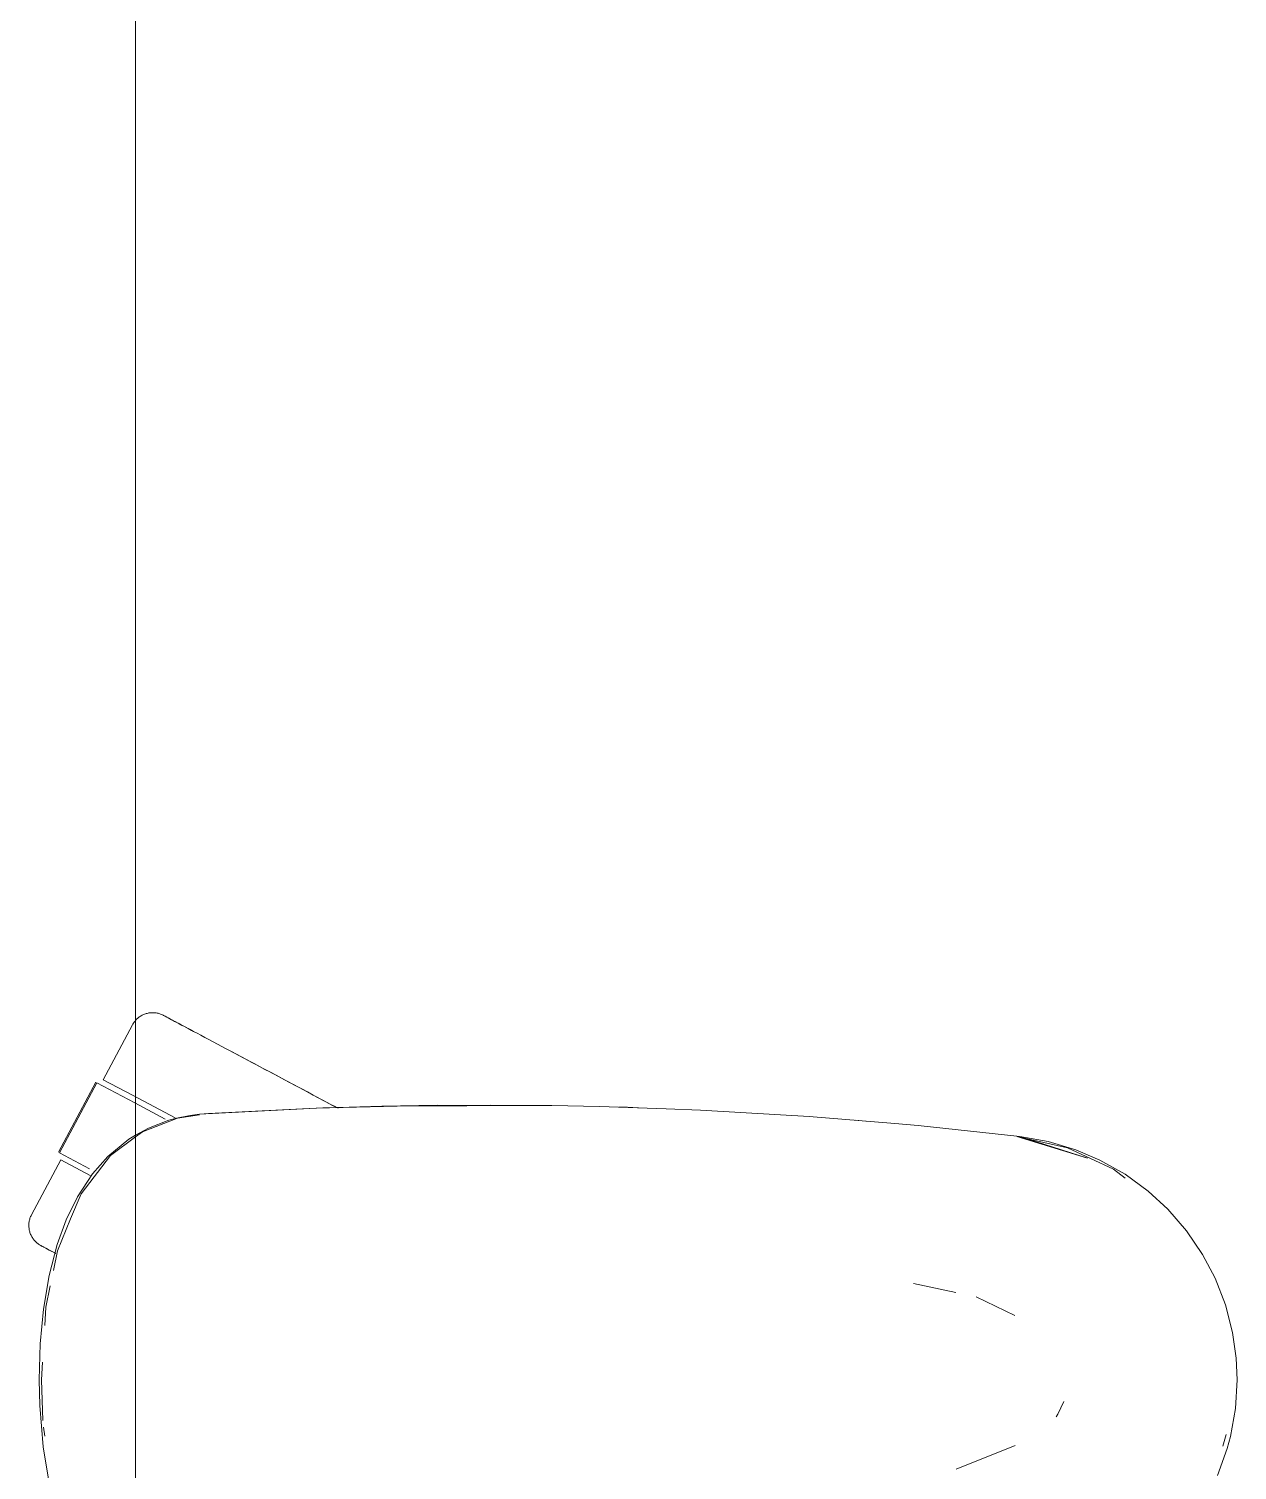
# Model space of a CAD drawing. Header units: millimetres. Extents: x 79795 to 317870, y -36033 to 97293.
# Drawn here: x 193327.2 to 193540.4, y 11697.8 to 11952.1 of the extents above; entities that cross this region are included whole.
import ezdxf

# ---------------------------------------------------------------- set-up
doc = ezdxf.new("R2010")
doc.units = ezdxf.units.MM
doc.header["$MEASUREMENT"] = 0
doc.layers.add('G-IMPT', color=8, linetype='CONTINUOUS', lineweight=9)
doc.layers.add('I-FURN', color=8, linetype='CONTINUOUS', lineweight=9)

msp = doc.modelspace()

# ---------------------------------------------------------------- linework, layer by layer
at = {"layer": 'G-IMPT'}
for p, q in [((193379.14, 11761.75), (193357.36, 11760.66)), ((193377.93, 11761.71), (193357.36, 11760.66)), ((193379.14, 11761.75), (193358.96, 11760.77)), ((193399.33, 11762.21), (193377.93, 11761.71)), ((193389.5, 11762.05), (193377.93, 11761.71)), ((193377.93, 11761.71), (193379.14, 11761.75)), ((193399.33, 11762.21), (193379.14, 11761.75)), ((193389.5, 11762.05), (193408.72, 11762.25)), ((193399.33, 11762.21), (193389.5, 11762.05)), ((193419.51, 11762.17), (193389.5, 11762.05)), ((193397.29, 11762.19), (193395.38, 11762.12)), ((193399.33, 11762.17), (193397.29, 11762.19)), ((193419.51, 11762.17), (193399.33, 11762.21)), ((193419.51, 11762.17), (193408.72, 11762.25)), ((193419.51, 11762.17), (193427.93, 11762)), ((193439.69, 11761.61), (193427.93, 11762)), ((193432.87, 11761.86), (193431.37, 11761.88)), ((193434.81, 11761.75), (193432.87, 11761.86)), ((193439.69, 11761.61), (193445.72, 11761.36)), ((193459.85, 11760.55), (193445.72, 11761.36)), ((193353.5, 11759.94), (193347.3, 11757.53)), ((193348.33, 11758.2), (193351.97, 11759.59)), ((193353.32, 11759.96), (193351.97, 11759.59)), ((193353.32, 11759.96), (193355.71, 11760.41)), ((193353.5, 11759.94), (193357.34, 11760.53)), ((193357.36, 11760.66), (193355.71, 11760.41)), ((193357.36, 11760.66), (193358.96, 11760.77)), ((193464.94, 11760.22), (193459.85, 11760.55)), ((193464.94, 11760.22), (193480, 11758.97)), ((193473.13, 11759.57), (193474.8, 11759.4)), ((193480, 11758.97), (193484.13, 11758.63)), ((193484.13, 11758.63), (193502.06, 11756.72)), ((193344.9, 11756.24), (193341.16, 11753.17)), ((193346.09, 11756.64), (193341.68, 11753.36)), ((193346.09, 11756.92), (193344.9, 11756.24)), ((193348.33, 11758.2), (193346.09, 11756.92)), ((193347.3, 11757.53), (193346.09, 11756.64)), ((193501.54, 11756.72), (193514, 11752.89)), ((193501.54, 11756.72), (193504.86, 11755.81)), ((193502.06, 11756.72), (193507.1, 11755.83)), ((193510.51, 11754.68), (193502.11, 11756.59)), ((193514, 11752.89), (193504.86, 11755.81)), ((193511.96, 11754.36), (193507.1, 11755.83)), ((193341.68, 11753.36), (193336.46, 11746.58)), ((193510.51, 11754.68), (193518.58, 11750.94)), ((193516.2, 11752.55), (193511.96, 11754.36)), ((193338.49, 11750.13), (193341.16, 11753.17)), ((193516.2, 11752.55), (193520.64, 11750.04)), ((193520.68, 11749.35), (193518.58, 11750.94)), ((193335.83, 11746.08), (193338.49, 11750.13)), ((193524.73, 11747.04), (193520.64, 11750.04)), ((193335.83, 11746.08), (193333.85, 11742.01)), ((193336.46, 11746.58), (193334.62, 11742.18)), ((193524.73, 11747.04), (193528.16, 11743.88)), ((193531.49, 11740.04), (193528.16, 11743.88)), ((193332.27, 11737.67), (193333.85, 11742.01)), ((193332.29, 11736.56), (193334.62, 11742.18)), ((193534.32, 11735.87), (193531.49, 11740.04)), ((193332.27, 11737.67), (193330.84, 11732.19)), ((193332.29, 11736.56), (193331.58, 11733.09)), ((193534.32, 11735.87), (193536.51, 11731.71)), ((193329.84, 11726.26), (193330.84, 11732.19)), ((193331.02, 11730.35), (193330.25, 11726.6)), ((193483.34, 11730.75), (193490.77, 11729.18)), ((193536.51, 11731.71), (193538.34, 11727)), ((193501.17, 11725.15), (193494.39, 11728.42)), ((193329.84, 11726.26), (193329.27, 11720.11)), ((193330.25, 11726.6), (193330.05, 11723.39)), ((193539.6, 11722.13), (193538.34, 11727)), ((193539.6, 11722.13), (193540.25, 11717.62)), ((193329.09, 11713.77), (193329.27, 11720.11)), ((193540.42, 11713.77), (193540.25, 11717.62)), ((193329.66, 11716.88), (193329.46, 11713.77)), ((193329.18, 11709.26), (193329.09, 11713.77)), ((193329.7, 11706.61), (193329.46, 11713.77)), ((193540.42, 11713.77), (193540.12, 11708.73)), ((193329.18, 11709.26), (193329.75, 11701.95)), ((193508.79, 11707.72), (193508.49, 11707.27)), ((193509.81, 11709.95), (193508.79, 11707.72)), ((193540.12, 11708.73), (193539.24, 11703.78)), ((193329.86, 11705.45), (193330.09, 11703.82)), ((193537.88, 11702.09), (193538.5, 11704.12)), ((193539.24, 11703.78), (193538.68, 11701.65)), ((193330.87, 11695.19), (193329.75, 11701.95)), ((193490.84, 11698.05), (193501.27, 11702.2)), ((193536.97, 11696.88), (193538.68, 11701.65))]:
    msp.add_line(p, q, dxfattribs=at)
at = {"layer": 'I-FURN'}
for p, q in [((193346.09, 10675.97), (193346.09, 12075.97)), ((193346.09, 12075.97), (193346.09, 10675.97)), ((193345.53, 11776.4), (193340.38, 11766.72)), ((193345.53, 11776.4), (193345.61, 11776.54)), ((193345.61, 11776.54), (193345.69, 11776.68)), ((193345.69, 11776.68), (193345.78, 11776.82)), ((193345.78, 11776.82), (193345.88, 11776.95)), ((193345.88, 11776.95), (193345.98, 11777.07)), ((193345.98, 11777.07), (193346.08, 11777.19)), ((193346.08, 11777.19), (193346.19, 11777.31)), ((193346.19, 11777.31), (193346.3, 11777.43)), ((193346.3, 11777.43), (193346.42, 11777.54)), ((193346.42, 11777.54), (193346.55, 11777.64)), ((193346.55, 11777.64), (193346.67, 11777.74)), ((193346.67, 11777.74), (193346.8, 11777.83)), ((193346.8, 11777.83), (193346.94, 11777.92)), ((193346.94, 11777.92), (193347.08, 11778)), ((193347.08, 11778), (193347.22, 11778.08)), ((193347.22, 11778.08), (193347.36, 11778.15)), ((193347.36, 11778.15), (193347.51, 11778.22)), ((193347.51, 11778.22), (193347.66, 11778.28)), ((193347.66, 11778.28), (193347.81, 11778.33)), ((193347.81, 11778.33), (193347.97, 11778.38)), ((193347.97, 11778.38), (193348.12, 11778.42)), ((193348.12, 11778.42), (193348.28, 11778.46)), ((193348.28, 11778.46), (193348.44, 11778.49)), ((193348.44, 11778.49), (193348.6, 11778.51)), ((193348.6, 11778.51), (193348.76, 11778.53)), ((193348.76, 11778.53), (193348.92, 11778.54)), ((193348.92, 11778.54), (193349.08, 11778.54)), ((193349.08, 11778.54), (193349.24, 11778.54)), ((193349.24, 11778.54), (193349.4, 11778.53)), ((193349.4, 11778.53), (193349.56, 11778.51)), ((193349.56, 11778.51), (193349.72, 11778.49)), ((193349.72, 11778.49), (193349.88, 11778.46)), ((193349.88, 11778.46), (193350.04, 11778.43)), ((193350.04, 11778.43), (193350.19, 11778.39)), ((193350.19, 11778.39), (193350.35, 11778.34)), ((193350.35, 11778.34), (193350.5, 11778.29)), ((193350.5, 11778.29), (193350.65, 11778.23)), ((193350.65, 11778.23), (193350.8, 11778.16)), ((193350.8, 11778.16), (193350.94, 11778.09)), ((193350.94, 11778.09), (193350.98, 11778.07)), ((193350.98, 11778.07), (193351, 11778.06)), ((193351.03, 11778.04), (193350.98, 11778.07)), ((193350.98, 11778.07), (193350.98, 11778.07)), ((193351, 11778.06), (193351.06, 11778.03)), ((193351.11, 11778), (193351.03, 11778.04)), ((193351.06, 11778.03), (193351.16, 11777.97)), ((193351.23, 11777.94), (193351.11, 11778)), ((193351.16, 11777.97), (193351.3, 11777.9)), ((193351.39, 11777.85), (193351.23, 11777.94)), ((193351.3, 11777.9), (193351.48, 11777.8)), ((193351.59, 11777.74), (193351.39, 11777.85)), ((193351.48, 11777.8), (193351.7, 11777.69)), ((193351.83, 11777.61), (193351.59, 11777.74)), ((193351.7, 11777.69), (193351.96, 11777.55)), ((193352.11, 11777.47), (193351.83, 11777.61)), ((193351.96, 11777.55), (193352.26, 11777.39)), ((193352.43, 11777.3), (193352.11, 11777.47)), ((193352.26, 11777.39), (193352.59, 11777.21)), ((193352.79, 11777.11), (193352.43, 11777.3)), ((193352.59, 11777.21), (193352.96, 11777.01)), ((193353.18, 11776.9), (193352.79, 11777.11)), ((193352.96, 11777.01), (193353.37, 11776.8)), ((193353.61, 11776.67), (193353.18, 11776.9)), ((193353.37, 11776.8), (193353.82, 11776.56)), ((193354.08, 11776.42), (193353.61, 11776.67)), ((193353.82, 11776.56), (193354.3, 11776.3)), ((193354.58, 11776.16), (193354.08, 11776.42)), ((193354.3, 11776.3), (193354.82, 11776.03)), ((193355.11, 11775.87), (193354.58, 11776.16)), ((193354.82, 11776.03), (193355.37, 11775.73)), ((193355.68, 11775.57), (193355.11, 11775.87)), ((193355.37, 11775.73), (193355.95, 11775.42)), ((193356.28, 11775.25), (193355.68, 11775.57)), ((193356.92, 11774.91), (193356.28, 11775.25)), ((193357.58, 11774.56), (193356.92, 11774.91)), ((193358.27, 11774.19), (193357.58, 11774.56)), ((193359, 11773.81), (193358.27, 11774.19)), ((193359.75, 11773.41), (193359, 11773.81)), ((193360.52, 11773), (193359.75, 11773.41)), ((193361.32, 11772.57), (193360.52, 11773)), ((193362.15, 11772.13), (193361.32, 11772.57)), ((193361.7, 11772.37), (193362.53, 11771.93)), ((193362.99, 11771.68), (193362.15, 11772.13)), ((193362.53, 11771.93), (193363.39, 11771.47)), ((193363.86, 11771.22), (193362.99, 11771.68)), ((193363.39, 11771.47), (193364.27, 11771)), ((193364.75, 11770.75), (193363.86, 11771.22)), ((193364.27, 11771), (193365.16, 11770.53)), ((193365.66, 11770.27), (193364.75, 11770.75)), ((193365.16, 11770.53), (193366.08, 11770.04)), ((193366.58, 11769.78), (193365.66, 11770.27)), ((193366.08, 11770.04), (193367.01, 11769.55)), ((193367.52, 11769.28), (193366.58, 11769.78)), ((193367.01, 11769.55), (193367.95, 11769.04)), ((193368.47, 11768.77), (193367.52, 11769.28)), ((193367.95, 11769.04), (193368.91, 11768.54)), ((193369.43, 11768.26), (193368.47, 11768.77)), ((193368.91, 11768.54), (193369.88, 11768.02)), ((193339.08, 11766.27), (193332.51, 11753.91)), ((193332.68, 11753.82), (193339.26, 11766.18)), ((193339.26, 11766.18), (193345.95, 11762.62)), ((193345.66, 11763.91), (193340.38, 11766.72)), ((193370.41, 11767.74), (193369.43, 11768.26)), ((193369.88, 11768.02), (193370.86, 11767.5)), ((193371.39, 11767.22), (193370.41, 11767.74)), ((193370.86, 11767.5), (193371.84, 11766.98)), ((193372.38, 11766.69), (193371.39, 11767.22)), ((193371.84, 11766.98), (193372.84, 11766.45)), ((193373.38, 11766.16), (193372.38, 11766.69)), ((193372.84, 11766.45), (193373.84, 11765.92)), ((193374.38, 11765.63), (193373.38, 11766.16)), ((193373.84, 11765.92), (193374.84, 11765.38)), ((193353.04, 11759.98), (193345.66, 11763.91)), ((193375.38, 11765.09), (193374.38, 11765.63)), ((193374.84, 11765.38), (193375.84, 11764.85)), ((193376.39, 11764.56), (193375.38, 11765.09)), ((193375.84, 11764.85), (193376.85, 11764.31)), ((193377.39, 11764.02), (193376.39, 11764.56)), ((193376.85, 11764.31), (193377.85, 11763.78)), ((193378.4, 11763.49), (193377.39, 11764.02)), ((193377.85, 11763.78), (193378.86, 11763.25)), ((193379.39, 11762.96), (193378.4, 11763.49)), ((193345.95, 11762.62), (193351.32, 11759.77)), ((193378.86, 11763.25), (193379.85, 11762.72)), ((193380.39, 11762.43), (193379.39, 11762.96)), ((193379.85, 11762.72), (193380.84, 11762.19)), ((193381.38, 11761.91), (193380.39, 11762.43)), ((193380.84, 11762.19), (193381.83, 11761.67)), ((193337.97, 11751.01), (193332.68, 11753.82)), ((193332.87, 11752.59), (193327.72, 11742.9)), ((193338.06, 11749.83), (193332.87, 11752.59)), ((193327.25, 11741.16), (193327.26, 11741.33)), ((193327.25, 11741), (193327.25, 11741.16)), ((193327.25, 11740.84), (193327.25, 11741)), ((193327.26, 11740.68), (193327.25, 11740.84)), ((193327.26, 11741.33), (193327.27, 11741.49)), ((193327.28, 11740.52), (193327.26, 11740.68)), ((193327.27, 11741.49), (193327.3, 11741.65)), ((193327.3, 11740.36), (193327.28, 11740.52)), ((193327.3, 11741.65), (193327.32, 11741.8)), ((193327.32, 11741.8), (193327.36, 11741.96)), ((193327.36, 11741.96), (193327.4, 11742.12)), ((193327.4, 11742.12), (193327.45, 11742.27)), ((193327.45, 11742.27), (193327.5, 11742.42)), ((193327.5, 11742.42), (193327.56, 11742.57)), ((193327.56, 11742.57), (193327.63, 11742.72)), ((193327.63, 11742.72), (193327.7, 11742.87)), ((193327.7, 11742.87), (193327.72, 11742.9)), ((193327.33, 11740.2), (193327.3, 11740.36)), ((193327.36, 11740.05), (193327.33, 11740.2)), ((193327.4, 11739.89), (193327.36, 11740.05)), ((193327.45, 11739.74), (193327.4, 11739.89)), ((193327.51, 11739.58), (193327.45, 11739.74)), ((193327.57, 11739.44), (193327.51, 11739.58)), ((193327.63, 11739.29), (193327.57, 11739.44)), ((193327.7, 11739.14), (193327.63, 11739.29)), ((193327.78, 11739), (193327.7, 11739.14)), ((193327.87, 11738.86), (193327.78, 11739)), ((193327.95, 11738.73), (193327.87, 11738.86)), ((193328.05, 11738.6), (193327.95, 11738.73)), ((193328.15, 11738.47), (193328.05, 11738.6)), ((193328.25, 11738.35), (193328.15, 11738.47)), ((193328.36, 11738.23), (193328.25, 11738.35)), ((193328.47, 11738.12), (193328.36, 11738.23)), ((193328.59, 11738.01), (193328.47, 11738.12)), ((193328.71, 11737.9), (193328.59, 11738.01)), ((193328.84, 11737.8), (193328.71, 11737.9)), ((193328.97, 11737.71), (193328.84, 11737.8)), ((193329.11, 11737.62), (193328.97, 11737.71)), ((193329.24, 11737.53), (193329.11, 11737.62)), ((193329.38, 11737.45), (193329.24, 11737.53)), ((193329.39, 11737.45), (193329.38, 11737.45)), ((193329.38, 11737.45), (193329.4, 11737.44)), ((193329.43, 11737.43), (193329.39, 11737.45)), ((193329.4, 11737.44), (193329.46, 11737.41)), ((193329.51, 11737.38), (193329.43, 11737.43)), ((193329.46, 11737.41), (193329.56, 11737.36)), ((193329.63, 11737.32), (193329.51, 11737.38)), ((193329.56, 11737.36), (193329.7, 11737.28)), ((193329.8, 11737.23), (193329.63, 11737.32)), ((193329.7, 11737.28), (193329.88, 11737.19)), ((193330, 11737.13), (193329.8, 11737.23)), ((193329.88, 11737.19), (193330.1, 11737.07)), ((193330.24, 11737), (193330, 11737.13)), ((193330.1, 11737.07), (193330.36, 11736.93)), ((193330.52, 11736.85), (193330.24, 11737)), ((193330.36, 11736.93), (193330.66, 11736.78)), ((193330.84, 11736.68), (193330.52, 11736.85)), ((193330.66, 11736.78), (193330.99, 11736.6)), ((193331.19, 11736.49), (193330.84, 11736.68)), ((193330.99, 11736.6), (193331.37, 11736.4)), ((193331.58, 11736.28), (193331.19, 11736.49)), ((193331.37, 11736.4), (193331.78, 11736.18)), ((193332.01, 11736.05), (193331.58, 11736.28))]:
    msp.add_line(p, q, dxfattribs=at)

doc.saveas('drawing.dxf')
